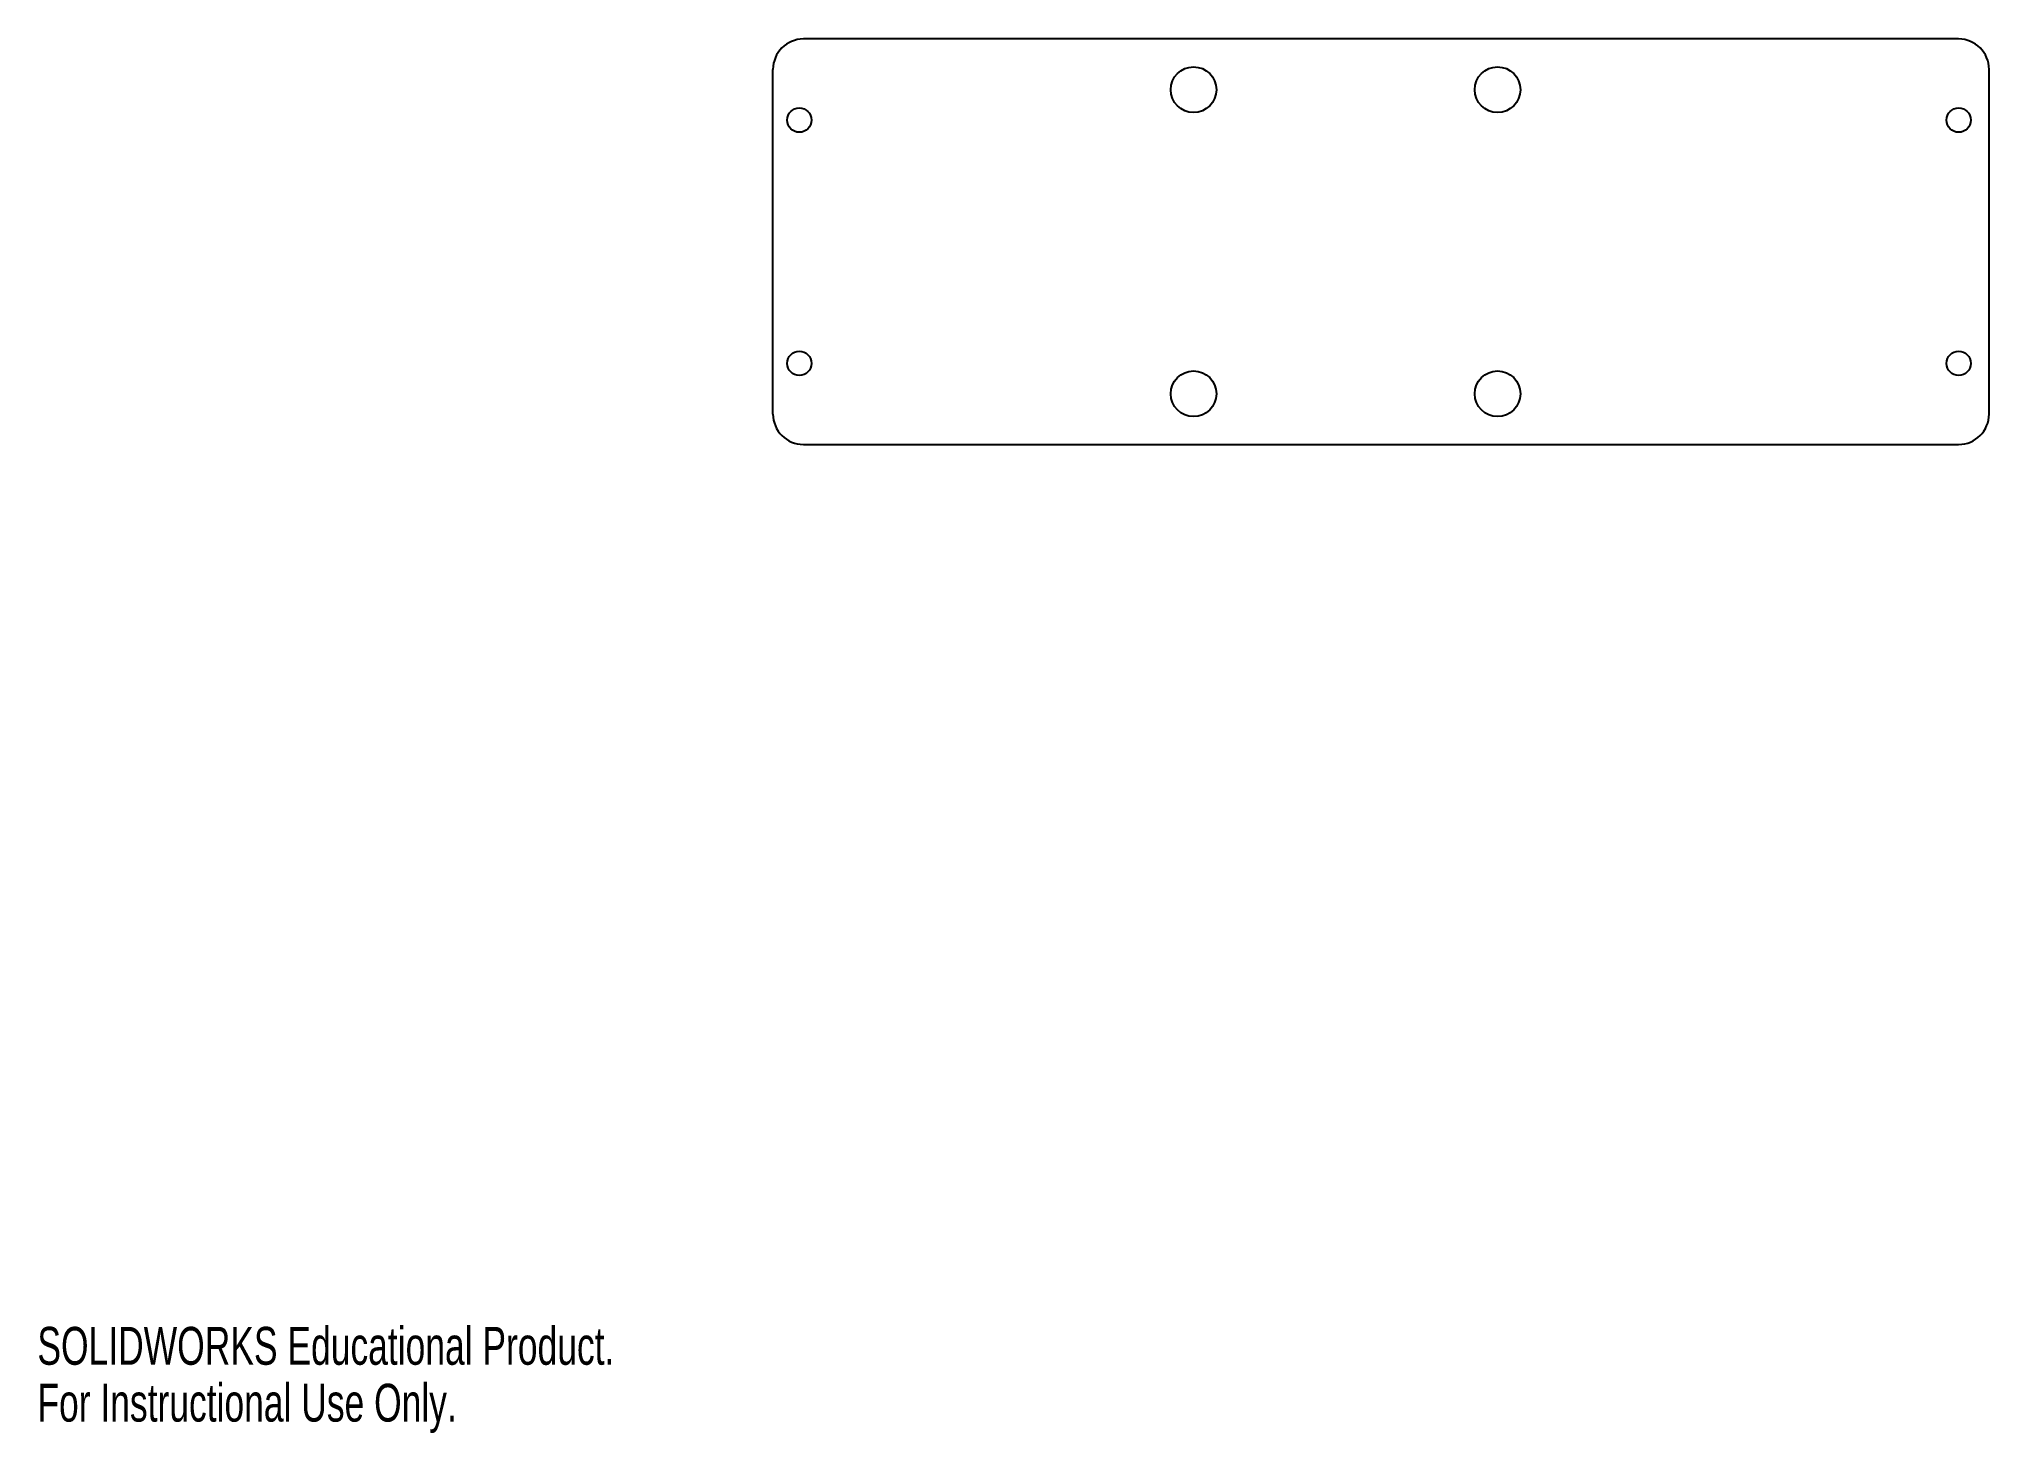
# Model space of a CAD drawing. Header units: millimetres. Extents: x 0 to 193, y 0 to 137.
import ezdxf

# ---------------------------------------------------------------- set-up
doc = ezdxf.new("R2010")
doc.units = ezdxf.units.MM
doc.styles.add('SLDTEXTSTYLE0', font='TXT', dxfattribs={"width": 0.7})

msp = doc.modelspace()

# ---------------------------------------------------------------- linework, layer by layer
at = {"color": 7, "linetype": 'Continuous', "lineweight": 25}
for p, q in [((189.59, 137.47), (75.59, 137.47)), ((72.59, 100.47), (72.59, 134.47)), ((192.59, 100.47), (192.59, 134.47)), ((75.59, 97.47), (189.59, 97.47))]:
    msp.add_line(p, q, dxfattribs=at)
for centre, radius in [((114.09, 132.47), 2.25), ((144.09, 132.47), 2.25), ((75.19, 129.47), 1.2), ((189.59, 129.47), 1.2), ((75.19, 105.47), 1.2), ((189.59, 105.47), 1.2), ((114.09, 102.47), 2.25), ((144.09, 102.47), 2.25)]:
    msp.add_circle(centre, radius, dxfattribs=at)
for centre, start, end in [((75.59, 134.47), 90, 180), ((189.59, 134.47), 0, 90), ((75.59, 100.47), 180, 270), ((189.59, 100.47), 270, 0)]:
    msp.add_arc(centre, 3, start, end, dxfattribs=at)

# ---------------------------------------------------------------- texts
at = {"color": 7, "linetype": 'Continuous', "char_height": 3.7351, "attachment_point": 1, "style": 'SLDTEXTSTYLE0'}
for s, insert in [('SOLIDWORKS Educational Product.', (0, 10.42)), ('For Instructional Use Only.', (0, 4.81))]:
    msp.add_mtext(s, dxfattribs=dict(at, insert=insert))

doc.saveas('drawing.dxf')
